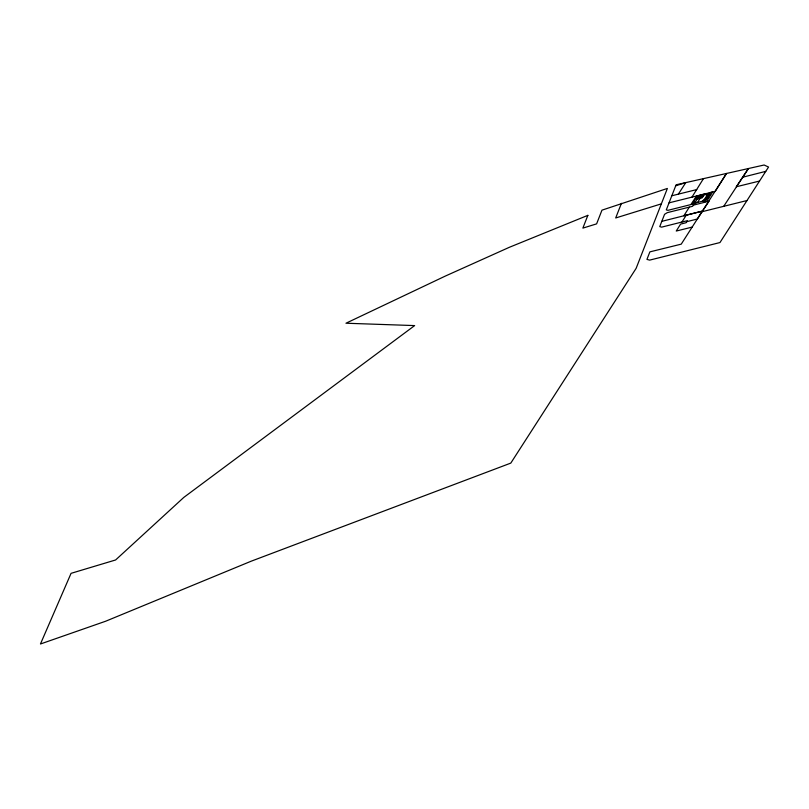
<?xml version="1.0" encoding="UTF-8"?>
<svg xmlns="http://www.w3.org/2000/svg" width="809" height="809" viewBox="0 0 809 809"><rect width="100%" height="100%" fill="white"/><g stroke="black" fill="none" stroke-linecap="round" stroke-linejoin="round"><path stroke-width="1.21" d="M669.043 202.847L676.112 184.786L764.121 165.006L768.55 167.048L719.959 242.558L649.637 260.124L646.937 259.386L649.88 251.872L681.239 244.146L726.502 173.46L715.267 191.328L669.043 202.847L666.292 209.905L667.921 210.34L694.253 203.726L692.615 206.285L667.273 212.656L664.563 214.314L659.75 226.621L661.651 227.137L687.377 220.665L686.072 222.728L680.591 224.103L676.233 231.05L692.17 227.086M621.433 203.312L615.689 217.975L661.347 203.858M691.907 197.194L703.466 178.637M689.319 207.114L683.848 215.791L702.414 211.098L709.089 201.148L693.333 205.173M681.936 222.04L686.254 215.184M694.567 203.211L699.552 195.303L704.578 194.029L702.161 197.871L697.115 199.156M700.129 198.387L697.712 202.23L694.698 202.988M702.596 201.178L704.548 199.297M707.248 193.786L706.206 195.434L707.127 195.202M703.517 200.945L708.168 193.553M678.357 194.14L685.779 182.612L675.717 185.797M723.721 206.315L748.426 168.525L736.301 186.768L759.54 181.044M690.906 204.566L696.448 196.071M742.652 177.222L765.769 171.366M698.754 196.587L703.769 195.313M696.064 198.003L698.177 197.467M697.945 197.861L702.96 196.587M708.664 195.576L710.676 195.07M706.732 198.65L708.735 198.144M693.485 202.098L695.598 201.572M661.802 221.353L702.414 211.098L697.338 219.017L686.72 221.696M671.814 195.768L696.741 189.579M702.02 211.715L747 200.531M587.86 215.346L582.864 228.118L596.607 223.871L601.967 210.158L667.385 188.436L636.127 268.355L510.803 463.102L251.255 561.173L105.676 621.221L40.45 643.994L71.061 573.338L115.606 559.97L183.815 497.404L414.633 325.592L345.969 323.226L445.284 276.091L509.346 247.301L587.86 215.346M697.105 196.365L692.453 203.747L704.7 200.642L709.351 193.25L697.105 196.365M710.595 192.502L704.801 201.724L706.803 201.219L712.608 191.996L710.595 192.502"/></g></svg>
